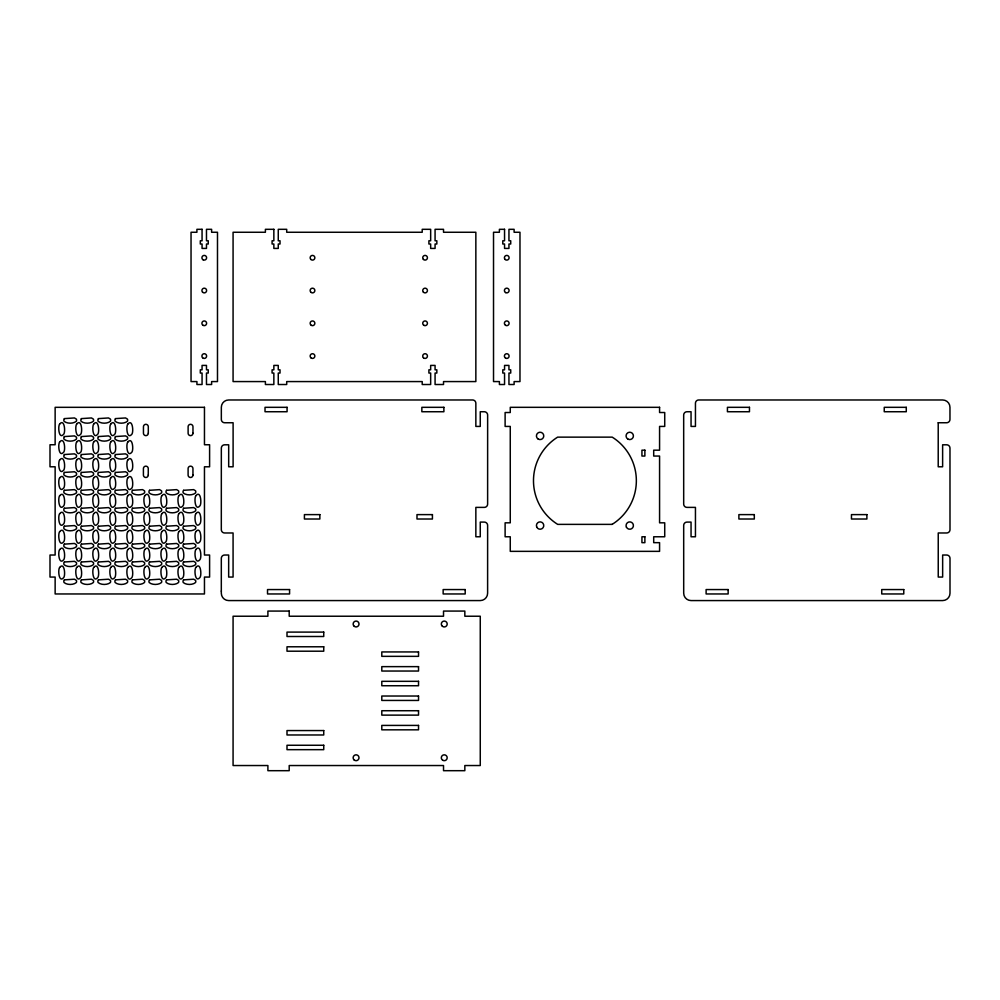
<?xml version="1.0" encoding="UTF-8"?>
<svg xmlns="http://www.w3.org/2000/svg" width="1000" height="1000" viewBox="0 0 1000 1000"><rect width="100%" height="100%" fill="white"/><g stroke="black" fill="none" stroke-linecap="round" stroke-linejoin="round"><path stroke-width="1.5" d="M221.312 591.087L221.312 593.237A7.35 7.35 0 0 0 228.663 600.575L480.262 600.575A7.35 7.35 0 0 0 487.612 593.237L487.625 525.388A3.312 3.312 0 0 0 484.312 522.087L480.262 522.087L480.262 536.775L475.85 536.775L475.85 507.388L484.338 507.388A3.287 3.287 0 0 0 487.625 504.1L487.638 415.037A3.312 3.312 0 0 0 484.338 411.737L480.262 411.737L480.262 426.425L475.85 426.425L475.85 403.212A3.237 3.237 0 0 0 472.625 399.975L228.663 399.975A7.312 7.312 0 0 0 221.337 407.287L221.337 419.45A3.3 3.3 0 0 0 224.65 422.75L233.1 422.75L233.1 466.788L228.688 466.788L228.688 444.8L224.65 444.8A3.312 3.312 0 0 0 221.337 448.1L221.312 529.675A3.3 3.3 0 0 0 224.625 532.975L233.075 532.975L233.075 577.062L228.663 577.062L228.663 555.025L224.613 555.025A3.312 3.312 0 0 0 221.312 558.325L221.312 591.087M938.213 422.75L938.213 466.788L942.625 466.788L942.625 444.8L946.663 444.8A3.312 3.312 0 0 1 949.975 448.1L950 529.675A3.3 3.3 0 0 1 946.688 532.975L938.238 532.975L938.238 577.062L942.65 577.062L942.65 555.025L946.688 555.025A3.312 3.312 0 0 1 950 558.325L950 593.237A7.35 7.35 0 0 1 942.65 600.575L691.05 600.575A7.35 7.35 0 0 1 683.7 593.237L683.688 525.388A3.312 3.312 0 0 1 687 522.087L691.05 522.087L691.05 536.775L695.45 536.775L695.45 507.388L686.975 507.388A3.287 3.287 0 0 1 683.688 504.1L683.675 415.037A3.312 3.312 0 0 1 686.975 411.737L691.05 411.737L691.05 426.425L695.45 426.425L695.45 403.212A3.237 3.237 0 0 1 698.688 399.975L942.65 399.975A7.312 7.312 0 0 1 949.963 407.287L949.963 419.45A3.3 3.3 0 0 1 946.663 422.75L938.213 422.75M59.625 424.075C57.737 426.375 58.9 440.112 63.738 434.162C65.625 431.863 64.475 418.125 59.625 424.075M59.638 442.013C57.737 444.325 58.9 458.062 63.75 452.113C65.638 449.812 64.475 436.075 59.638 442.013M59.638 459.988C57.737 462.287 58.9 476.025 63.75 470.087C65.638 467.775 64.475 454.05 59.638 459.988M59.638 477.887C57.737 480.2 58.9 493.938 63.75 487.987C65.638 485.688 64.475 471.95 59.638 477.887M59.625 495.763C57.737 498.062 58.9 511.8 63.738 505.863C65.625 503.562 64.463 489.825 59.625 495.763M59.638 513.713C57.737 516.013 58.9 529.75 63.75 523.812C65.638 521.5 64.475 507.775 59.638 513.713M59.638 531.688C57.737 533.987 58.9 547.725 63.75 541.775C65.638 539.475 64.475 525.737 59.638 531.688M59.638 549.587C57.737 551.888 58.9 565.625 63.75 559.688C65.638 557.375 64.475 543.65 59.638 549.587M76.662 424.075C74.763 426.375 75.925 440.112 80.775 434.162C82.662 431.863 81.5 418.125 76.662 424.075M59.625 567.463C57.737 569.763 58.9 583.5 63.738 577.55C65.625 575.25 64.463 561.512 59.625 567.463M76.662 442.013C74.775 444.325 75.938 458.062 80.775 452.113C82.662 449.812 81.5 436.075 76.662 442.013M76.662 459.988C74.775 462.287 75.938 476.025 80.775 470.087C82.662 467.775 81.5 454.05 76.662 459.988M76.662 477.887C74.775 480.2 75.938 493.938 80.775 487.987C82.662 485.688 81.5 471.95 76.662 477.887M76.65 495.763C74.763 498.062 75.925 511.8 80.763 505.863C82.662 503.562 81.5 489.825 76.65 495.763M76.662 513.713C74.775 516.013 75.938 529.75 80.775 523.812C82.662 521.5 81.5 507.775 76.662 513.713M76.662 531.688C74.775 533.987 75.938 547.725 80.775 541.775C82.662 539.475 81.5 525.737 76.662 531.688M76.662 549.587C74.775 551.888 75.938 565.625 80.775 559.688C82.662 557.375 81.5 543.65 76.662 549.587M93.688 424.075C91.8 426.375 92.963 440.112 97.8 434.162C99.688 431.863 98.525 418.125 93.688 424.075M76.65 567.463C74.763 569.763 75.925 583.5 80.763 577.55C82.662 575.25 81.5 561.512 76.65 567.463M93.688 442.013C91.8 444.325 92.963 458.062 97.8 452.113C99.688 449.812 98.537 436.075 93.688 442.013M93.688 459.988C91.8 462.287 92.963 476.025 97.8 470.087C99.688 467.775 98.537 454.05 93.688 459.988M93.688 477.887C91.8 480.2 92.963 493.938 97.8 487.987C99.688 485.688 98.537 471.95 93.688 477.887M93.688 495.763C91.788 498.062 92.95 511.8 97.8 505.863C99.688 503.562 98.525 489.825 93.688 495.763M93.688 513.713C91.8 516.013 92.963 529.75 97.8 523.812C99.688 521.5 98.537 507.775 93.688 513.713M93.688 531.688C91.8 533.987 92.963 547.725 97.8 541.775C99.688 539.475 98.537 525.737 93.688 531.688M93.688 549.587C91.8 551.888 92.963 565.625 97.8 559.688C99.688 557.375 98.537 543.65 93.688 549.587M110.712 424.075C108.825 426.375 109.987 440.112 114.825 434.162C116.713 431.863 115.562 418.125 110.712 424.075M93.688 567.463C91.788 569.763 92.95 583.5 97.8 577.55C99.688 575.25 98.525 561.512 93.688 567.463M110.725 442.013C108.825 444.325 109.987 458.062 114.838 452.113C116.725 449.812 115.562 436.075 110.725 442.013M110.725 459.988C108.825 462.287 109.987 476.025 114.838 470.087C116.725 467.775 115.562 454.05 110.725 459.988M110.725 477.887C108.825 480.2 109.987 493.938 114.838 487.987C116.725 485.688 115.562 471.95 110.725 477.887M110.712 495.763C108.825 498.062 109.987 511.8 114.825 505.863C116.713 503.562 115.55 489.825 110.712 495.763M110.725 513.713C108.825 516.013 109.987 529.75 114.838 523.812C116.725 521.5 115.562 507.775 110.725 513.713M110.725 531.688C108.825 533.987 109.987 547.725 114.838 541.775C116.725 539.475 115.562 525.737 110.725 531.688M110.725 549.587C108.825 551.888 109.987 565.625 114.838 559.688C116.725 557.375 115.562 543.65 110.725 549.587M127.75 424.15C125.85 426.45 127.013 440.188 131.862 434.237C133.75 431.938 132.587 418.2 127.75 424.15M110.712 567.463C108.825 569.763 109.987 583.5 114.825 577.55C116.713 575.25 115.55 561.512 110.712 567.463M127.75 442.1C125.862 444.4 127.025 458.137 131.862 452.188C133.75 449.888 132.587 436.15 127.75 442.1M127.75 460.062C125.862 462.362 127.025 476.1 131.862 470.163C133.75 467.863 132.587 454.125 127.75 460.062M127.75 477.975C125.862 480.275 127.025 494.012 131.862 488.062C133.75 485.763 132.587 472.025 127.75 477.975M127.737 495.838C125.85 498.15 127.013 511.875 131.85 505.938C133.75 503.638 132.587 489.9 127.737 495.838M127.75 513.787C125.862 516.087 127.025 529.825 131.862 523.888C133.75 521.587 132.587 507.85 127.75 513.787M127.75 531.763C125.862 534.062 127.025 547.8 131.862 541.85C133.75 539.55 132.587 525.812 127.75 531.763M127.75 549.663C125.862 551.962 127.025 565.7 131.862 559.763C133.75 557.463 132.587 543.725 127.75 549.663M127.737 567.537C125.85 569.837 127.013 583.575 131.85 577.638C133.75 575.325 132.587 561.587 127.737 567.537M144.775 495.763C142.875 498.062 144.037 511.8 148.887 505.863C150.775 503.562 149.613 489.825 144.775 495.763M144.775 513.713C142.887 516.013 144.05 529.75 148.887 523.812C150.775 521.5 149.625 507.775 144.775 513.713M144.775 531.688C142.887 533.987 144.05 547.725 148.887 541.775C150.775 539.475 149.625 525.737 144.775 531.688M144.775 549.587C142.887 551.888 144.05 565.625 148.887 559.688C150.775 557.375 149.625 543.65 144.775 549.587M144.775 567.463C142.875 569.763 144.037 583.5 148.887 577.55C150.775 575.25 149.613 561.512 144.775 567.463M161.8 495.763C159.913 498.062 161.075 511.8 165.912 505.863C167.8 503.562 166.637 489.825 161.8 495.763M161.812 513.713C159.913 516.013 161.075 529.75 165.925 523.812C167.812 521.5 166.65 507.775 161.812 513.713M161.812 531.688C159.913 533.987 161.075 547.725 165.925 541.775C167.812 539.475 166.65 525.737 161.812 531.688M161.812 549.587C159.913 551.888 161.075 565.625 165.925 559.688C167.812 557.375 166.65 543.65 161.812 549.587M161.8 567.463C159.913 569.763 161.075 583.5 165.912 577.55C167.8 575.25 166.637 561.512 161.8 567.463M178.825 495.763C176.938 498.062 178.1 511.8 182.938 505.863C184.838 503.562 183.675 489.825 178.825 495.763M178.837 513.713C176.95 516.013 178.113 529.75 182.95 523.812C184.838 521.5 183.675 507.775 178.837 513.713M178.837 531.688C176.95 533.987 178.113 547.725 182.95 541.775C184.838 539.475 183.675 525.737 178.837 531.688M178.837 549.587C176.95 551.888 178.113 565.625 182.95 559.688C184.838 557.375 183.675 543.65 178.837 549.587M178.825 567.463C176.938 569.763 178.1 583.5 182.938 577.55C184.838 575.25 183.675 561.512 178.825 567.463M195.863 495.688C193.962 497.987 195.125 511.725 199.975 505.788C201.863 503.488 200.7 489.75 195.863 495.688M195.863 513.638C193.975 515.938 195.138 529.675 199.975 523.737C201.863 521.425 200.712 507.7 195.863 513.638M195.863 531.613C193.975 533.913 195.138 547.65 199.975 541.7C201.863 539.4 200.712 525.662 195.863 531.613M195.863 549.513C193.975 551.812 195.138 565.55 199.975 559.612C201.863 557.3 200.712 543.575 195.863 549.513M195.863 567.388C193.962 569.688 195.125 583.425 199.975 577.475C201.863 575.175 200.7 561.438 195.863 567.388M64.438 418.6L64.1 419.062A2.325 2.325 0 0 0 64.1 421.3C66.963 423.812 73.438 423.812 76.3 421.3A2.325 2.325 0 0 0 76.3 419.062L74.463 417.95L64.438 418.6M64.438 436.55L64.1 437.013A2.325 2.325 0 0 0 64.1 439.25C66.963 441.763 73.438 441.763 76.3 439.25A2.325 2.325 0 0 0 76.3 437.013L74.463 435.9L64.438 436.55M81.463 418.6L81.125 419.062A2.325 2.325 0 0 0 81.125 421.3C83.987 423.812 90.463 423.812 93.325 421.3A2.325 2.325 0 0 0 93.325 419.062L91.487 417.95L81.463 418.6M64.438 454.525L64.1 454.988A2.325 2.325 0 0 0 64.1 457.212C66.963 459.725 73.438 459.725 76.3 457.212A2.325 2.325 0 0 0 76.3 454.988L74.463 453.862L64.438 454.525M81.475 436.55L81.137 437.013A2.325 2.325 0 0 0 81.137 439.25C84 441.763 90.475 441.763 93.338 439.25A2.325 2.325 0 0 0 93.338 437.013L91.487 435.9L81.475 436.55M98.5 418.6L98.162 419.062A2.325 2.325 0 0 0 98.162 421.3C101.025 423.812 107.5 423.812 110.363 421.3A2.325 2.325 0 0 0 110.363 419.062L108.513 417.95L98.5 418.6M64.438 472.425L64.1 472.887A2.325 2.325 0 0 0 64.1 475.125C66.963 477.638 73.438 477.638 76.3 475.125A2.325 2.325 0 0 0 76.3 472.887L74.463 471.775L64.438 472.425M81.475 454.525L81.137 454.988A2.325 2.325 0 0 0 81.137 457.212C84 459.725 90.475 459.725 93.338 457.212A2.325 2.325 0 0 0 93.338 454.988L91.487 453.862L81.475 454.525M98.5 436.55L98.162 437.013A2.325 2.325 0 0 0 98.162 439.25C101.025 441.763 107.5 441.763 110.363 439.25A2.325 2.325 0 0 0 110.363 437.013L108.513 435.9L98.5 436.55M115.525 418.6L115.188 419.062A2.325 2.325 0 0 0 115.188 421.3C118.05 423.812 124.525 423.812 127.387 421.3A2.325 2.325 0 0 0 127.387 419.062L125.55 417.95L115.525 418.6M64.438 490.3L64.1 490.763A2.325 2.325 0 0 0 64.1 492.987C66.963 495.5 73.438 495.5 76.3 493A2.325 2.325 0 0 0 76.3 490.763L74.45 489.637L64.438 490.3M81.475 472.425L81.137 472.887A2.325 2.325 0 0 0 81.137 475.125C84 477.638 90.475 477.638 93.338 475.125A2.325 2.325 0 0 0 93.338 472.887L91.487 471.775L81.475 472.425M98.5 454.525L98.162 454.988A2.325 2.325 0 0 0 98.162 457.212C101.025 459.725 107.5 459.725 110.363 457.212A2.325 2.325 0 0 0 110.363 454.988L108.513 453.862L98.5 454.525M115.525 436.55L115.188 437.013A2.325 2.325 0 0 0 115.188 439.25C118.05 441.763 124.525 441.763 127.387 439.25A2.325 2.325 0 0 0 127.387 437.013L125.55 435.9L115.525 436.55M64.438 508.25L64.1 508.713A2.325 2.325 0 0 0 64.1 510.938C66.963 513.45 73.438 513.45 76.3 510.938A2.325 2.325 0 0 0 76.3 508.713L74.463 507.587L64.438 508.25M81.463 490.3L81.125 490.763A2.325 2.325 0 0 0 81.125 492.987C83.987 495.5 90.463 495.5 93.325 493A2.325 2.325 0 0 0 93.325 490.763L91.487 489.637L81.463 490.3M98.5 472.425L98.162 472.887A2.325 2.325 0 0 0 98.162 475.125C101.025 477.638 107.5 477.638 110.363 475.125A2.325 2.325 0 0 0 110.363 472.887L108.513 471.775L98.5 472.425M115.525 454.525L115.188 454.988A2.325 2.325 0 0 0 115.188 457.212C118.05 459.725 124.525 459.725 127.387 457.212A2.325 2.325 0 0 0 127.387 454.988L125.55 453.862L115.525 454.525M64.438 526.213L64.1 526.675A2.325 2.325 0 0 0 64.1 528.913C66.963 531.425 73.438 531.425 76.3 528.913A2.325 2.325 0 0 0 76.3 526.675L74.463 525.562L64.438 526.213M81.475 508.25L81.137 508.713A2.325 2.325 0 0 0 81.137 510.938C84 513.45 90.475 513.45 93.338 510.938A2.325 2.325 0 0 0 93.338 508.713L91.487 507.587L81.475 508.25M98.488 490.3L98.15 490.763A2.325 2.325 0 0 0 98.15 492.987C101.013 495.5 107.487 495.5 110.35 493A2.325 2.325 0 0 0 110.35 490.763L108.513 489.637L98.488 490.3M115.525 472.425L115.188 472.887A2.325 2.325 0 0 0 115.188 475.125C118.05 477.638 124.525 477.638 127.387 475.125A2.325 2.325 0 0 0 127.387 472.887L125.55 471.775L115.525 472.425M64.438 544.125L64.1 544.587A2.325 2.325 0 0 0 64.1 546.812C66.963 549.325 73.438 549.325 76.3 546.812A2.325 2.325 0 0 0 76.3 544.587L74.463 543.462L64.438 544.125M81.475 526.213L81.137 526.675A2.325 2.325 0 0 0 81.137 528.913C84 531.425 90.475 531.425 93.338 528.913A2.325 2.325 0 0 0 93.338 526.675L91.487 525.562L81.475 526.213M98.5 508.25L98.162 508.713A2.325 2.325 0 0 0 98.162 510.938C101.025 513.45 107.5 513.45 110.363 510.938A2.325 2.325 0 0 0 110.363 508.713L108.513 507.587L98.5 508.25M115.525 490.3L115.188 490.763A2.325 2.325 0 0 0 115.188 492.987C118.05 495.5 124.525 495.5 127.387 493A2.325 2.325 0 0 0 127.387 490.763L125.538 489.637L115.525 490.3M64.438 561.987L64.1 562.45A2.325 2.325 0 0 0 64.1 564.688C66.963 567.2 73.438 567.2 76.3 564.688A2.325 2.325 0 0 0 76.3 562.45L74.45 561.337L64.438 561.987M81.475 544.125L81.137 544.587A2.325 2.325 0 0 0 81.137 546.812C84 549.325 90.475 549.325 93.338 546.812A2.325 2.325 0 0 0 93.338 544.587L91.487 543.462L81.475 544.125M98.5 526.213L98.162 526.675A2.325 2.325 0 0 0 98.162 528.913C101.025 531.425 107.5 531.425 110.363 528.913A2.325 2.325 0 0 0 110.363 526.675L108.513 525.562L98.5 526.213M115.525 508.25L115.188 508.713A2.325 2.325 0 0 0 115.188 510.938C118.05 513.45 124.525 513.45 127.387 510.938A2.325 2.325 0 0 0 127.387 508.713L125.55 507.587L115.525 508.25M64.438 579.862L64.1 580.325A2.325 2.325 0 0 0 64.1 582.562C66.963 585.075 73.438 585.075 76.3 582.562A2.325 2.325 0 0 0 76.3 580.325L74.45 579.212L64.438 579.862M132.55 490.3L132.213 490.763A2.325 2.325 0 0 0 132.213 492.987C135.075 495.5 141.55 495.5 144.412 493A2.325 2.325 0 0 0 144.412 490.763L142.575 489.637L132.55 490.3M81.463 561.987L81.125 562.45A2.325 2.325 0 0 0 81.125 564.688C83.987 567.2 90.463 567.2 93.325 564.688A2.325 2.325 0 0 0 93.325 562.45L91.487 561.337L81.463 561.987M98.5 544.125L98.162 544.587A2.325 2.325 0 0 0 98.162 546.812C101.025 549.325 107.5 549.325 110.363 546.812A2.325 2.325 0 0 0 110.363 544.587L108.513 543.462L98.5 544.125M115.525 526.213L115.188 526.675A2.325 2.325 0 0 0 115.188 528.913C118.05 531.425 124.525 531.425 127.387 528.913A2.325 2.325 0 0 0 127.387 526.675L125.55 525.562L115.525 526.213M132.562 508.25L132.225 508.713A2.325 2.325 0 0 0 132.225 510.938C135.087 513.45 141.562 513.45 144.425 510.938A2.325 2.325 0 0 0 144.425 508.713L142.575 507.587L132.562 508.25M81.463 579.862L81.125 580.325A2.325 2.325 0 0 0 81.125 582.562C83.987 585.075 90.463 585.075 93.325 582.562A2.325 2.325 0 0 0 93.325 580.325L91.487 579.212L81.463 579.862M149.575 490.3L149.238 490.763A2.325 2.325 0 0 0 149.238 492.987C152.1 495.5 158.575 495.5 161.438 493A2.325 2.325 0 0 0 161.438 490.763L159.6 489.637L149.575 490.3M98.488 561.987L98.15 562.45A2.325 2.325 0 0 0 98.15 564.688C101.013 567.2 107.487 567.2 110.35 564.688A2.325 2.325 0 0 0 110.35 562.45L108.513 561.337L98.488 561.987M115.525 544.125L115.188 544.587A2.325 2.325 0 0 0 115.188 546.812C118.05 549.325 124.525 549.325 127.387 546.812A2.325 2.325 0 0 0 127.387 544.587L125.55 543.462L115.525 544.125M132.562 526.213L132.225 526.675A2.325 2.325 0 0 0 132.225 528.913C135.087 531.425 141.562 531.425 144.425 528.913A2.325 2.325 0 0 0 144.425 526.675L142.575 525.562L132.562 526.213M149.588 508.25L149.25 508.713A2.325 2.325 0 0 0 149.25 510.938C152.113 513.45 158.588 513.45 161.45 510.938A2.325 2.325 0 0 0 161.45 508.713L159.6 507.587L149.588 508.25M98.488 579.862L98.15 580.325A2.325 2.325 0 0 0 98.15 582.562C101.013 585.075 107.487 585.075 110.35 582.562A2.325 2.325 0 0 0 110.35 580.325L108.513 579.212L98.488 579.862M166.612 490.3L166.275 490.763A2.325 2.325 0 0 0 166.275 492.987C169.137 495.5 175.613 495.5 178.475 493A2.325 2.325 0 0 0 178.475 490.763L176.625 489.637L166.612 490.3M115.525 561.987L115.188 562.45A2.325 2.325 0 0 0 115.188 564.688C118.05 567.2 124.525 567.2 127.387 564.688A2.325 2.325 0 0 0 127.387 562.45L125.538 561.337L115.525 561.987M132.562 544.125L132.225 544.587A2.325 2.325 0 0 0 132.225 546.812C135.087 549.325 141.562 549.325 144.425 546.812A2.325 2.325 0 0 0 144.425 544.587L142.575 543.462L132.562 544.125M149.588 526.213L149.25 526.675A2.325 2.325 0 0 0 149.25 528.913C152.113 531.425 158.588 531.425 161.45 528.913A2.325 2.325 0 0 0 161.45 526.675L159.6 525.562L149.588 526.213M166.612 508.25L166.275 508.713A2.325 2.325 0 0 0 166.275 510.938C169.137 513.45 175.613 513.45 178.475 510.938A2.325 2.325 0 0 0 178.475 508.713L176.637 507.587L166.612 508.25M115.525 579.862L115.188 580.325A2.325 2.325 0 0 0 115.188 582.562C118.05 585.075 124.525 585.075 127.387 582.562A2.325 2.325 0 0 0 127.387 580.325L125.538 579.212L115.525 579.862M183.637 490.3L183.3 490.763A2.325 2.325 0 0 0 183.3 492.987C186.163 495.5 192.638 495.5 195.5 493A2.325 2.325 0 0 0 195.5 490.763L193.663 489.637L183.637 490.3M132.55 561.987L132.213 562.45A2.325 2.325 0 0 0 132.213 564.688C135.075 567.2 141.55 567.2 144.412 564.688A2.325 2.325 0 0 0 144.412 562.45L142.575 561.337L132.55 561.987M149.588 544.125L149.25 544.587A2.325 2.325 0 0 0 149.25 546.812C152.113 549.325 158.588 549.325 161.45 546.812A2.325 2.325 0 0 0 161.45 544.587L159.6 543.462L149.588 544.125M166.612 526.213L166.275 526.675A2.325 2.325 0 0 0 166.275 528.913C169.137 531.425 175.613 531.425 178.475 528.913A2.325 2.325 0 0 0 178.475 526.675L176.637 525.562L166.612 526.213M183.65 508.25L183.3 508.713A2.325 2.325 0 0 0 183.312 510.938C186.175 513.45 192.65 513.45 195.512 510.938A2.325 2.325 0 0 0 195.512 508.713L193.663 507.587L183.65 508.25M132.55 579.862L132.213 580.325A2.325 2.325 0 0 0 132.213 582.562C135.075 585.075 141.55 585.075 144.412 582.562A2.325 2.325 0 0 0 144.412 580.325L142.575 579.212L132.55 579.862M149.575 561.987L149.238 562.45A2.325 2.325 0 0 0 149.238 564.688C152.1 567.2 158.575 567.2 161.438 564.688A2.325 2.325 0 0 0 161.438 562.45L159.6 561.337L149.575 561.987M166.612 544.125L166.275 544.587A2.325 2.325 0 0 0 166.275 546.812C169.137 549.325 175.613 549.325 178.475 546.812A2.325 2.325 0 0 0 178.475 544.587L176.637 543.462L166.612 544.125M183.65 526.213L183.3 526.675A2.325 2.325 0 0 0 183.312 528.913C186.175 531.425 192.65 531.425 195.512 528.913A2.325 2.325 0 0 0 195.512 526.675L193.663 525.562L183.65 526.213M149.575 579.862L149.238 580.325A2.325 2.325 0 0 0 149.238 582.562C152.1 585.075 158.575 585.075 161.438 582.562A2.325 2.325 0 0 0 161.438 580.325L159.6 579.212L149.575 579.862M166.612 561.987L166.275 562.45A2.325 2.325 0 0 0 166.275 564.688C169.137 567.2 175.613 567.2 178.475 564.688A2.325 2.325 0 0 0 178.475 562.45L176.625 561.337L166.612 561.987M183.65 544.125L183.3 544.587A2.325 2.325 0 0 0 183.312 546.812C186.175 549.325 192.65 549.325 195.512 546.812A2.325 2.325 0 0 0 195.512 544.587L193.663 543.462L183.65 544.125M166.612 579.862L166.275 580.325A2.325 2.325 0 0 0 166.275 582.562C169.137 585.075 175.613 585.075 178.475 582.562A2.325 2.325 0 0 0 178.475 580.325L176.625 579.212L166.612 579.862M183.637 561.987L183.3 562.45A2.325 2.325 0 0 0 183.3 564.688C186.163 567.2 192.638 567.2 195.5 564.688A2.325 2.325 0 0 0 195.5 562.45L193.663 561.337L183.637 561.987M183.637 579.862L183.3 580.325A2.325 2.325 0 0 0 183.3 582.562C186.163 585.075 192.638 585.075 195.5 582.562A2.325 2.325 0 0 0 195.5 580.325L193.663 579.212L183.637 579.862M612.137 524.375L557.7 524.375A51.438 51.438 0 0 1 557.625 437.137L612.212 437.137A51.438 51.438 0 0 1 612.137 524.375M202.062 229.312L196.912 229.312L196.912 232.262L191.038 232.262L191.038 381.575L196.925 381.575L196.925 384.513L202.062 384.513L202.062 373.05L200.3 373.05L200.3 369.812L202.062 369.812L202.062 365.412L206.475 365.412L206.475 369.812L208.238 369.812L208.238 373.05L206.475 373.05L206.475 384.513L211.625 384.513L211.625 381.575L217.488 381.575L217.488 232.262L211.612 232.262L211.612 229.312L206.475 229.312L206.475 240.775L208.238 240.775L208.238 244.013L206.475 244.013L206.475 248.425L202.062 248.425L202.062 244.013L200.3 244.013L200.3 240.775L202.062 240.775L202.062 229.312M273.85 229.312L265.4 229.312L265.4 232.262L233.075 232.262L233.075 381.575L265.4 381.575L265.4 384.513L273.85 384.513L273.85 373.05L272.087 373.05L272.087 369.812L273.85 369.812L273.85 365.412L278.263 365.412L278.263 369.812L280.025 369.812L280.025 373.05L278.263 373.05L278.263 384.513L286.712 384.513L286.712 381.575L422.212 381.575L422.212 384.513L430.662 384.513L430.662 373.05L428.9 373.05L428.9 369.812L430.662 369.812L430.662 365.412L435.075 365.412L435.075 369.812L436.838 369.812L436.838 373.05L435.075 373.05L435.075 384.513L443.525 384.513L443.525 381.575L475.85 381.575L475.85 232.262L443.525 232.262L443.525 229.312L435.075 229.312L435.075 240.775L436.838 240.775L436.838 244.013L435.075 244.013L435.075 248.425L430.662 248.425L430.662 244.013L428.9 244.013L428.9 240.775L430.662 240.775L430.662 229.312L422.212 229.312L422.212 232.262L286.712 232.262L286.712 229.312L278.263 229.312L278.263 240.775L280.025 240.775L280.025 244.013L278.263 244.013L278.263 248.425L273.85 248.425L273.85 244.013L272.087 244.013L272.087 240.775L273.85 240.775L273.85 229.312M504.55 229.312L499.4 229.312L499.4 232.262L493.525 232.262L493.525 381.575L499.412 381.575L499.412 384.513L504.55 384.513L504.55 373.05L502.788 373.05L502.788 369.812L504.55 369.812L504.55 365.412L508.95 365.412L508.95 369.812L510.725 369.812L510.725 373.05L508.95 373.05L508.95 384.513L514.113 384.513L514.113 381.575L519.975 381.575L519.975 232.262L514.1 232.262L514.1 229.312L508.95 229.312L508.95 240.775L510.725 240.775L510.725 244.013L508.95 244.013L508.95 248.425L504.55 248.425L504.55 244.013L502.788 244.013L502.788 240.775L504.55 240.775L504.55 229.312M204.462 407.325L55.138 407.325L55.138 444.75L50 444.75L50 466.788L55.138 466.788L55.138 555.025L50 555.025L50 577.062L55.138 577.062L55.138 593.962L204.462 593.962L204.462 577.062L209.6 577.062L209.6 555.025L204.462 555.025L204.462 466.788L209.6 466.788L209.6 444.75L204.462 444.75L204.462 407.325M287.075 407.325L265.025 407.325L265.025 411.737L287.075 411.737L287.075 407.325M443.888 407.325L421.85 407.325L421.85 411.737L443.888 411.737L443.888 407.325M659.575 407.325L510.262 407.325L510.262 412.525L505.112 412.525L505.112 426.425L510.262 426.425L510.262 522.825L505.112 522.825L505.112 536.775L510.262 536.775L510.262 551.35L659.575 551.35L659.575 542.663L653.7 542.663L653.7 536.775L664.725 536.775L664.725 522.825L659.575 522.825L659.575 456.05L653.7 456.05L653.7 450.175L659.575 450.175L659.575 426.425L664.725 426.425L664.725 412.525L659.575 412.525L659.575 407.325M749.463 407.325L727.425 407.325L727.425 411.737L749.463 411.737L749.463 407.325M906.275 407.325L884.237 407.325L884.237 411.737L906.275 411.737L906.275 407.325M644.875 450.175L641.938 450.175L641.938 456.05L644.875 456.05L644.875 450.175M319.85 514.612L304.413 514.612L304.413 519.012L319.85 519.012L319.85 514.612M432.425 514.612L416.987 514.612L416.987 519.012L432.425 519.012L432.425 514.612M754.312 514.612L738.888 514.612L738.888 519.012L754.312 519.012L754.312 514.612M866.888 514.612L851.462 514.612L851.462 519.012L866.888 519.012L866.888 514.612M644.875 536.775L641.938 536.775L641.938 542.663L644.875 542.663L644.875 536.775M289.575 589.562L267.525 589.562L267.525 593.962L289.575 593.962L289.575 589.562M465.2 589.562L443.15 589.562L443.15 593.962L465.2 593.962L465.2 589.562M728.15 589.562L706.112 589.562L706.112 593.962L728.15 593.962L728.15 589.562M903.775 589.562L881.737 589.562L881.737 593.962L903.775 593.962L903.775 589.562M289.2 611.075L267.9 611.075L267.9 616.225L233.075 616.225L233.075 765.537L267.9 765.537L267.9 770.688L289.2 770.688L289.2 765.537L443.525 765.537L443.525 770.688L464.837 770.688L464.837 765.537L480.262 765.537L480.262 616.225L464.837 616.225L464.837 611.075L443.525 611.075L443.525 616.225L289.2 616.225L289.2 611.075M323.738 632.1L287 632.1L287 636.5L323.738 636.5L323.738 632.1M323.738 646.787L287 646.787L287 651.2L323.738 651.2L323.738 646.787M418.537 651.938L381.8 651.938L381.8 656.35L418.537 656.35L418.537 651.938M418.537 666.637L381.8 666.637L381.8 671.038L418.537 671.038L418.537 666.637M418.537 681.325L381.8 681.325L381.8 685.738L418.537 685.738L418.537 681.325M418.537 696.025L381.8 696.025L381.8 700.438L418.537 700.438L418.537 696.025M418.537 710.725L381.8 710.725L381.8 715.125L418.537 715.125L418.537 710.725M418.537 725.413L381.8 725.413L381.8 729.825L418.537 729.825L418.537 725.413M323.738 730.562L287 730.562L287 734.975L323.738 734.975L323.738 730.562M323.738 745.263L287 745.263L287 749.663L323.738 749.663L323.738 745.263M626.413 527.025L626.3 526.825A3.675 3.675 0 0 1 630.212 521.912A3.675 3.675 0 0 1 632.75 527.663A3.675 3.675 0 0 1 626.475 527.25L626.413 527.025M536.763 527.025L536.65 526.825A3.675 3.675 0 0 1 540.562 521.912A3.675 3.675 0 0 1 543.1 527.663A3.675 3.675 0 0 1 536.838 527.25L536.763 527.025M192.963 433.212L192.963 426.737A2.425 2.425 0 0 0 190.538 424.312A2.425 2.425 0 0 0 188.113 426.737L188.113 433.212A2.425 2.425 0 0 0 190.538 435.637A2.425 2.425 0 0 0 192.963 433.212M192.95 475.05L192.95 468.587A2.425 2.425 0 0 0 190.525 466.163A2.425 2.425 0 0 0 188.1 468.587L188.1 475.05A2.425 2.425 0 0 0 190.525 477.475A2.425 2.425 0 0 0 192.95 475.05M148.3 433.2L148.3 426.737A2.425 2.425 0 0 0 145.875 424.312A2.425 2.425 0 0 0 143.45 426.737L143.45 433.2A2.425 2.425 0 0 0 145.875 435.625A2.425 2.425 0 0 0 148.3 433.2M148.262 475.05L148.262 468.587A2.425 2.425 0 0 0 145.838 466.163A2.425 2.425 0 0 0 143.412 468.587L143.412 475.05A2.425 2.425 0 0 0 145.838 477.475A2.425 2.425 0 0 0 148.262 475.05M505.575 358.113A2.35 2.35 0 0 0 509.1 356.075A2.35 2.35 0 0 0 505.575 354.038A2.35 2.35 0 0 0 505.575 358.113M505.575 325.337A2.35 2.35 0 0 0 509.1 323.3A2.35 2.35 0 0 0 505.575 321.262A2.35 2.35 0 0 0 505.575 325.337M505.575 292.562A2.35 2.35 0 0 0 509.1 290.525A2.35 2.35 0 0 0 505.575 288.488A2.35 2.35 0 0 0 505.575 292.562M505.087 259.413A2.35 2.35 0 0 0 509.025 258.363A2.35 2.35 0 0 0 506.138 255.487A2.35 2.35 0 0 0 505.087 259.413M202.6 357.738A2.35 2.35 0 0 0 206.537 356.688A2.35 2.35 0 0 0 203.65 353.8A2.35 2.35 0 0 0 202.6 357.738M203.088 325.337A2.35 2.35 0 0 0 206.612 323.3A2.35 2.35 0 0 0 203.088 321.262A2.35 2.35 0 0 0 203.088 325.337M202.6 292.188A2.35 2.35 0 0 0 206.537 291.137A2.35 2.35 0 0 0 203.65 288.263A2.35 2.35 0 0 0 202.6 292.188M203.088 259.788A2.35 2.35 0 0 0 206.612 257.75A2.35 2.35 0 0 0 203.088 255.725A2.35 2.35 0 0 0 203.088 259.788M442.663 760.225A2.938 2.938 0 0 0 447.188 757.887A2.938 2.938 0 0 0 442.912 755.138A2.938 2.938 0 0 0 442.663 760.225M442.4 626.287A2.938 2.938 0 0 0 447.163 624.475A2.938 2.938 0 0 0 443.212 621.263A2.938 2.938 0 0 0 442.4 626.287M354 759.825A2.938 2.938 0 0 0 358.913 758.512A2.938 2.938 0 0 0 355.312 754.912A2.938 2.938 0 0 0 354 759.825M354.263 626.312A2.938 2.938 0 0 0 358.988 624.438A2.938 2.938 0 0 0 354.988 621.275A2.938 2.938 0 0 0 354.263 626.312M310.837 259.413A2.35 2.35 0 0 0 314.775 258.363A2.35 2.35 0 0 0 311.887 255.487A2.35 2.35 0 0 0 310.837 259.413M310.837 292.188A2.35 2.35 0 0 0 314.775 291.137A2.35 2.35 0 0 0 311.887 288.263A2.35 2.35 0 0 0 310.837 292.188M311.325 325.337A2.35 2.35 0 0 0 314.85 323.3A2.35 2.35 0 0 0 311.325 321.262A2.35 2.35 0 0 0 311.325 325.337M310.837 357.738A2.35 2.35 0 0 0 314.775 356.688A2.35 2.35 0 0 0 311.887 353.8A2.35 2.35 0 0 0 310.837 357.738M423.413 259.413A2.35 2.35 0 0 0 427.35 258.363A2.35 2.35 0 0 0 424.462 255.487A2.35 2.35 0 0 0 423.413 259.413M423.413 292.188A2.35 2.35 0 0 0 427.35 291.137A2.35 2.35 0 0 0 424.462 288.263A2.35 2.35 0 0 0 423.413 292.188M423.9 325.337A2.35 2.35 0 0 0 427.425 323.3A2.35 2.35 0 0 0 423.9 321.262A2.35 2.35 0 0 0 423.9 325.337M423.413 357.738A2.35 2.35 0 0 0 427.35 356.688A2.35 2.35 0 0 0 424.462 353.8A2.35 2.35 0 0 0 423.413 357.738M538.112 439A3.675 3.675 0 0 0 543.763 436.075A3.675 3.675 0 0 0 538.4 432.65A3.675 3.675 0 0 0 538.112 439M627.9 439.087A3.675 3.675 0 0 0 633.413 435.913A3.675 3.675 0 0 0 627.9 432.725A3.675 3.675 0 0 0 627.9 439.087"/></g></svg>
